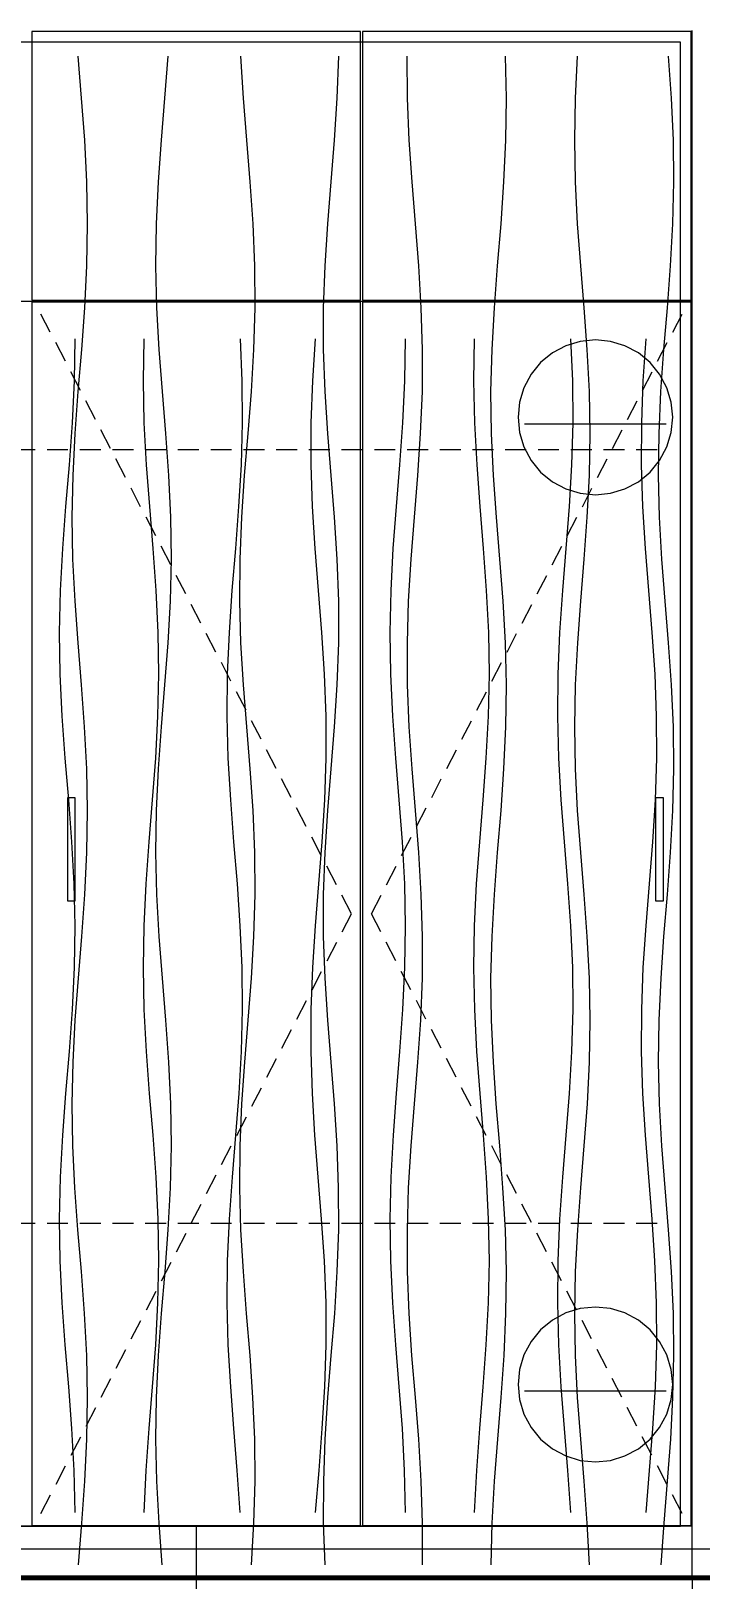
# Model space of a CAD drawing. Header units: millimetres. Extents: x -39780 to 216580, y 220 to 11660.
# Drawn here: x 105504 to 106542, y 7098 to 9499 of the extents above; entities that cross this region are included whole.
import ezdxf

# ---------------------------------------------------------------- set-up
doc = ezdxf.new("R2010")
doc.units = ezdxf.units.MM
for name, color, linetype, lineweight in [('AXIS', 8, 'CONTINUOUS', 9), ('BAND', 7, 'CONTINUOUS', 60), ('DETAIL', 7, 'CONTINUOUS', 18), ('DIM', 7, 'CONTINUOUS', 13), ('HATCH', 8, 'CONTINUOUS', 9), ('OPEN', 8, 'CONTINUOUS', 9), ('SYMBOL', 7, 'CONTINUOUS', 18), ('TAG', 7, 'CONTINUOUS', 13), ('WOOD', 7, 'CONTINUOUS', 18)]:
    doc.layers.add(name, color=color, linetype=linetype, lineweight=lineweight)

msp = doc.modelspace()

# ---------------------------------------------------------------- linework, layer by layer
at = {"layer": 'AXIS'}
for p, q in [((105517.3, 7100), (105531.4, 7100)), ((105559.7, 7100), (105644.3, 7100)), ((105672.6, 7100), (105686.7, 7100)), ((105714.9, 7100), (105799.6, 7100)), ((105827.8, 7100), (105841.9, 7100)), ((105870.1, 7100), (105954.8, 7100)), ((105983, 7100), (105997.1, 7100)), ((106025.3, 7100), (106110, 7100)), ((106138.2, 7100), (106152.3, 7100)), ((106180.6, 7100), (106265.2, 7100)), ((106293.4, 7100), (106307.6, 7100)), ((106335.8, 7100), (106420.4, 7100)), ((106448.7, 7100), (106462.8, 7100)), ((106491, 7100), (106575.7, 7100))]:
    msp.add_line(p, q, dxfattribs=at)
at = {"layer": 'BAND'}
for p, q in [((102530, 7100), (108320, 7100)), ((108320, 7100), (102530, 7100))]:
    msp.add_line(p, q, dxfattribs=at)
at = {"layer": 'DETAIL'}
for p, q in [((106015.5, 9498.5), (105505.5, 9498.5)), ((105505.5, 9498.5), (105505.5, 9081.5)), ((106015.5, 9081.5), (106015.5, 9498.5)), ((106528.5, 9498.5), (106018.5, 9498.5)), ((106018.5, 9498.5), (106018.5, 9081.5)), ((106528.5, 9081.5), (106528.5, 9498.5)), ((106512, 9482), (103983, 9482)), ((106512, 7180), (106512, 9482)), ((103965, 9080), (106530, 9080)), ((105505.5, 9081.5), (106015.5, 9081.5)), ((106018.5, 9081.5), (106528.5, 9081.5)), ((105572.5, 8310), (105560.5, 8310)), ((105560.5, 8310), (105560.5, 8150)), ((105572.5, 8150), (105572.5, 8310)), ((106485.5, 8310), (106473.5, 8310)), ((106473.5, 8310), (106473.5, 8150)), ((106485.5, 8150), (106485.5, 8310)), ((105560.5, 8150), (105572.5, 8150)), ((106473.5, 8150), (106485.5, 8150)), ((106530, 7180), (103965, 7180)), ((103983, 7180), (106512, 7180)), ((106530, 7100), (106530, 7180)), ((102700, 7145), (108150, 7145)), ((103965, 7100), (106530, 7100))]:
    msp.add_line(p, q, dxfattribs=at)
at = {"layer": 'DIM'}
msp.add_line((106530, 7100), (106530, 6880), dxfattribs=at)
at = {"layer": 'HATCH'}
for p, q in [((105582.5, 9395), (105577.2, 9460)), ((105711.9, 9395), (105716.8, 9460)), ((105833.9, 9395), (105830, 9460)), ((105979.4, 9395), (105981.7, 9460)), ((106088.5, 9395), (106088.1, 9460)), ((106242, 9395), (106240.4, 9460)), ((106349.2, 9395), (106352.5, 9460)), ((106498.2, 9395), (106493.6, 9460)), ((105587.4, 9330), (105582.5, 9395)), ((105706.6, 9330), (105711.9, 9395)), ((105839, 9330), (105833.9, 9395)), ((105975.3, 9330), (105979.4, 9395)), ((106091.2, 9330), (106088.5, 9395)), ((106241.2, 9330), (106242, 9395)), ((106348, 9330), (106349.2, 9395)), ((106501.2, 9330), (106498.2, 9395)), ((105590.8, 9265), (105587.4, 9330)), ((105701.9, 9265), (105706.6, 9330)), ((105844.3, 9265), (105839, 9330)), ((105970.1, 9265), (105975.3, 9330)), ((106095.6, 9265), (106091.2, 9330)), ((106238.2, 9265), (106241.2, 9330)), ((106349.2, 9265), (106348, 9330)), ((106502, 9265), (106501.2, 9330)), ((105592, 9200), (105590.8, 9265)), ((105698.9, 9200), (105701.9, 9265)), ((105848.7, 9200), (105844.3, 9265)), ((105964.9, 9200), (105970.1, 9265)), ((106100.9, 9200), (106095.6, 9265)), ((106233.6, 9200), (106238.2, 9265)), ((106352.5, 9200), (106349.2, 9265)), ((106500.4, 9200), (106502, 9265)), ((105590.9, 9135), (105592, 9200)), ((105698, 9135), (105698.9, 9200)), ((105851.4, 9135), (105848.7, 9200)), ((105960.7, 9135), (105964.9, 9200)), ((106106, 9135), (106100.9, 9200)), ((106228.2, 9135), (106233.6, 9200)), ((106357.3, 9135), (106352.5, 9200)), ((106496.7, 9135), (106500.4, 9200)), ((105587.6, 9070), (105590.9, 9135)), ((105699.5, 9070), (105698, 9135)), ((105851.9, 9070), (105851.4, 9135)), ((105958.3, 9070), (105960.7, 9135)), ((106109.9, 9070), (106106, 9135)), ((106223.3, 9070), (106228.2, 9135)), ((106362.7, 9070), (106357.3, 9135)), ((106491.8, 9070), (106496.7, 9135)), ((105582.8, 9005), (105587.6, 9070)), ((105703.1, 9005), (105699.5, 9070)), ((105850, 9005), (105851.9, 9070)), ((105958.3, 9005), (105958.3, 9070)), ((106111.9, 9005), (106109.9, 9070)), ((106219.6, 9005), (106223.3, 9070)), ((106367.5, 9005), (106362.7, 9070)), ((106486.5, 9005), (106491.8, 9070)), ((105571.5, 8956.5), (105572.5, 9021.5)), ((105577.5, 8940), (105582.8, 9005)), ((105678.5, 8956.5), (105679.5, 9021.5)), ((105708.1, 8940), (105703.1, 9005)), ((105831.8, 8956.5), (105829, 9021.5)), ((105846.1, 8940), (105850, 9005)), ((105941.4, 8956.5), (105945.7, 9021.5)), ((105960.6, 8940), (105958.3, 9005)), ((106084.5, 8956.5), (106085.5, 9021.5)), ((106111.5, 8940), (106111.9, 9005)), ((106191.5, 8956.5), (106192.5, 9021.5)), ((106218, 8940), (106219.6, 9005)), ((106344.8, 8956.5), (106342, 9021.5)), ((106370.8, 8940), (106367.5, 9005)), ((106454.4, 8956.5), (106458.7, 9021.5)), ((106481.8, 8940), (106486.5, 9005)), ((105568.4, 8891.5), (105571.5, 8956.5)), ((105679.9, 8891.5), (105678.5, 8956.5)), ((105832.4, 8891.5), (105831.8, 8956.5)), ((105938.9, 8891.5), (105941.4, 8956.5)), ((106081.4, 8891.5), (106084.5, 8956.5)), ((106192.9, 8891.5), (106191.5, 8956.5)), ((106345.4, 8891.5), (106344.8, 8956.5)), ((106451.9, 8891.5), (106454.4, 8956.5)), ((105572.7, 8875), (105577.5, 8940)), ((105713.4, 8875), (105708.1, 8940)), ((105841, 8875), (105846.1, 8940)), ((105964.7, 8875), (105960.6, 8940)), ((106108.8, 8875), (106111.5, 8940)), ((106218.8, 8875), (106218, 8940)), ((106372, 8875), (106370.8, 8940)), ((106478.8, 8875), (106481.8, 8940)), ((105563.6, 8826.5), (105568.4, 8891.5)), ((105683.4, 8826.5), (105679.9, 8891.5)), ((105830.7, 8826.5), (105832.4, 8891.5)), ((105938.7, 8826.5), (105938.9, 8891.5)), ((106076.6, 8826.5), (106081.4, 8891.5)), ((106196.4, 8826.5), (106192.9, 8891.5)), ((106343.7, 8826.5), (106345.4, 8891.5)), ((106451.7, 8826.5), (106451.9, 8891.5)), ((105569.3, 8810), (105572.7, 8875)), ((105718, 8810), (105713.4, 8875)), ((105835.7, 8810), (105841, 8875)), ((105969.9, 8810), (105964.7, 8875)), ((106104.5, 8810), (106108.8, 8875)), ((106221.8, 8810), (106218.8, 8875)), ((106370.8, 8810), (106372, 8875)), ((106478, 8810), (106478.8, 8875)), ((105558.3, 8761.5), (105563.6, 8826.5)), ((105688.3, 8761.5), (105683.4, 8826.5)), ((105826.9, 8761.5), (105830.7, 8826.5)), ((105940.9, 8761.5), (105938.7, 8826.5)), ((106071.3, 8761.5), (106076.6, 8826.5)), ((106201.3, 8761.5), (106196.4, 8826.5)), ((106339.9, 8761.5), (106343.7, 8826.5)), ((106453.9, 8761.5), (106451.7, 8826.5)), ((105568, 8745), (105569.3, 8810)), ((105721.1, 8745), (105718, 8810)), ((105831.3, 8745), (105835.7, 8810)), ((105975.1, 8745), (105969.9, 8810)), ((106099.2, 8745), (106104.5, 8810)), ((106226.4, 8745), (106221.8, 8810)), ((106367.5, 8745), (106370.8, 8810)), ((106479.6, 8745), (106478, 8810)), ((105553.4, 8696.5), (105558.3, 8761.5)), ((105569.1, 8680), (105568, 8745)), ((105693.6, 8696.5), (105688.3, 8761.5)), ((105722, 8680), (105721.1, 8745)), ((105821.8, 8696.5), (105826.9, 8761.5)), ((105828.6, 8680), (105831.3, 8745)), ((105944.9, 8696.5), (105940.9, 8761.5)), ((105979.3, 8680), (105975.1, 8745)), ((106066.4, 8696.5), (106071.3, 8761.5)), ((106094.1, 8680), (106099.2, 8745)), ((106206.6, 8696.5), (106201.3, 8761.5)), ((106231.7, 8680), (106226.4, 8745)), ((106334.8, 8696.5), (106339.9, 8761.5)), ((106362.7, 8680), (106367.5, 8745)), ((106457.9, 8696.5), (106453.9, 8761.5)), ((106483.2, 8680), (106479.6, 8745)), ((105549.9, 8631.5), (105553.4, 8696.5)), ((105698.3, 8631.5), (105693.6, 8696.5)), ((105816.5, 8631.5), (105821.8, 8696.5)), ((105950.1, 8631.5), (105944.9, 8696.5)), ((106062.9, 8631.5), (106066.4, 8696.5)), ((106211.3, 8631.5), (106206.6, 8696.5)), ((106329.5, 8631.5), (106334.8, 8696.5)), ((106463.1, 8631.5), (106457.9, 8696.5)), ((105572.4, 8615), (105569.1, 8680)), ((105720.5, 8615), (105722, 8680)), ((105828.1, 8615), (105828.6, 8680)), ((105981.7, 8615), (105979.3, 8680)), ((106090.1, 8615), (106094.1, 8680)), ((106236.7, 8615), (106231.7, 8680)), ((106357.4, 8615), (106362.7, 8680)), ((106488.2, 8615), (106483.2, 8680)), ((105548.5, 8566.5), (105549.9, 8631.5)), ((105701.5, 8566.5), (105698.3, 8631.5)), ((105812, 8566.5), (105816.5, 8631.5)), ((105955.3, 8566.5), (105950.1, 8631.5)), ((106061.5, 8566.5), (106062.9, 8631.5)), ((106214.5, 8566.5), (106211.3, 8631.5)), ((106325, 8566.5), (106329.5, 8631.5)), ((106468.3, 8566.5), (106463.1, 8631.5)), ((105577.1, 8550), (105572.4, 8615)), ((105716.9, 8550), (105720.5, 8615)), ((105830, 8550), (105828.1, 8615)), ((105981.7, 8550), (105981.7, 8615)), ((106088.2, 8550), (106090.1, 8615)), ((106240.4, 8550), (106236.7, 8615)), ((106352.6, 8550), (106357.4, 8615)), ((106493.5, 8550), (106488.2, 8615)), ((105549.5, 8501.5), (105548.5, 8566.5)), ((105582.5, 8485), (105577.1, 8550)), ((105702.5, 8501.5), (105701.5, 8566.5)), ((105712, 8485), (105716.9, 8550)), ((105809.2, 8501.5), (105812, 8566.5)), ((105833.9, 8485), (105830, 8550)), ((105959.6, 8501.5), (105955.3, 8566.5)), ((105979.5, 8485), (105981.7, 8550)), ((106062.5, 8501.5), (106061.5, 8566.5)), ((106088.5, 8485), (106088.2, 8550)), ((106215.5, 8501.5), (106214.5, 8566.5)), ((106242, 8485), (106240.4, 8550)), ((106322.2, 8501.5), (106325, 8566.5)), ((106349.2, 8485), (106352.6, 8550)), ((106472.6, 8501.5), (106468.3, 8566.5)), ((106498.1, 8485), (106493.5, 8550)), ((105552.6, 8436.5), (105549.5, 8501.5)), ((105701.1, 8436.5), (105702.5, 8501.5)), ((105808.6, 8436.5), (105809.2, 8501.5)), ((105962.1, 8436.5), (105959.6, 8501.5)), ((106065.6, 8436.5), (106062.5, 8501.5)), ((106214.1, 8436.5), (106215.5, 8501.5)), ((106321.6, 8436.5), (106322.2, 8501.5)), ((106475.1, 8436.5), (106472.6, 8501.5)), ((105587.3, 8420), (105582.5, 8485)), ((105706.6, 8420), (105712, 8485)), ((105838.9, 8420), (105833.9, 8485)), ((105975.3, 8420), (105979.5, 8485)), ((106091.1, 8420), (106088.5, 8485)), ((106241.2, 8420), (106242, 8485)), ((106348, 8420), (106349.2, 8485)), ((106501.2, 8420), (106498.1, 8485)), ((105557.3, 8371.5), (105552.6, 8436.5)), ((105697.7, 8371.5), (105701.1, 8436.5)), ((105810.3, 8371.5), (105808.6, 8436.5)), ((105962.3, 8371.5), (105962.1, 8436.5)), ((106070.3, 8371.5), (106065.6, 8436.5)), ((106210.7, 8371.5), (106214.1, 8436.5)), ((106323.3, 8371.5), (106321.6, 8436.5)), ((106475.3, 8371.5), (106475.1, 8436.5)), ((105590.7, 8355), (105587.3, 8420)), ((105702, 8355), (105706.6, 8420)), ((105844.2, 8355), (105838.9, 8420)), ((105970.2, 8355), (105975.3, 8420)), ((106095.5, 8355), (106091.1, 8420)), ((106238.2, 8355), (106241.2, 8420)), ((106349.2, 8355), (106348, 8420)), ((106502, 8355), (106501.2, 8420)), ((105562.6, 8306.5), (105557.3, 8371.5)), ((105692.8, 8306.5), (105697.7, 8371.5)), ((105814.1, 8306.5), (105810.3, 8371.5)), ((105960.2, 8306.5), (105962.3, 8371.5)), ((106075.6, 8306.5), (106070.3, 8371.5)), ((106205.8, 8306.5), (106210.7, 8371.5)), ((106327.1, 8306.5), (106323.3, 8371.5)), ((106473.2, 8306.5), (106475.3, 8371.5)), ((105592, 8290), (105590.7, 8355)), ((105698.9, 8290), (105702, 8355)), ((105848.7, 8290), (105844.2, 8355)), ((105964.9, 8290), (105970.2, 8355)), ((106100.8, 8290), (106095.5, 8355)), ((106233.6, 8290), (106238.2, 8355)), ((106352.5, 8290), (106349.2, 8355)), ((106500.4, 8290), (106502, 8355)), ((105567.5, 8241.5), (105562.6, 8306.5)), ((105590.9, 8225), (105592, 8290)), ((105687.5, 8241.5), (105692.8, 8306.5)), ((105698, 8225), (105698.9, 8290)), ((105819.1, 8241.5), (105814.1, 8306.5)), ((105851.4, 8225), (105848.7, 8290)), ((105956.1, 8241.5), (105960.2, 8306.5)), ((105960.7, 8225), (105964.9, 8290)), ((106080.5, 8241.5), (106075.6, 8306.5)), ((106105.9, 8225), (106100.8, 8290)), ((106200.5, 8241.5), (106205.8, 8306.5)), ((106228.3, 8225), (106233.6, 8290)), ((106332.1, 8241.5), (106327.1, 8306.5)), ((106357.2, 8225), (106352.5, 8290)), ((106469.1, 8241.5), (106473.2, 8306.5)), ((106496.8, 8225), (106500.4, 8290)), ((105571.1, 8176.5), (105567.5, 8241.5)), ((105682.7, 8176.5), (105687.5, 8241.5)), ((105824.4, 8176.5), (105819.1, 8241.5)), ((105951, 8176.5), (105956.1, 8241.5)), ((106084.1, 8176.5), (106080.5, 8241.5)), ((106195.7, 8176.5), (106200.5, 8241.5)), ((106337.4, 8176.5), (106332.1, 8241.5)), ((106464, 8176.5), (106469.1, 8241.5)), ((105587.7, 8160), (105590.9, 8225)), ((105699.5, 8160), (105698, 8225)), ((105851.9, 8160), (105851.4, 8225)), ((105958.3, 8160), (105960.7, 8225)), ((106109.8, 8160), (106105.9, 8225)), ((106223.3, 8160), (106228.3, 8225)), ((106362.6, 8160), (106357.2, 8225)), ((106491.9, 8160), (106496.8, 8225)), ((105572.5, 8111.5), (105571.1, 8176.5)), ((105679.5, 8111.5), (105682.7, 8176.5)), ((105828.9, 8111.5), (105824.4, 8176.5)), ((105945.7, 8111.5), (105951, 8176.5)), ((106085.5, 8111.5), (106084.1, 8176.5)), ((106192.5, 8111.5), (106195.7, 8176.5)), ((106341.9, 8111.5), (106337.4, 8176.5)), ((106458.7, 8111.5), (106464, 8176.5)), ((105582.9, 8095), (105587.7, 8160)), ((105703.1, 8095), (105699.5, 8160)), ((105850, 8095), (105851.9, 8160)), ((105958.3, 8095), (105958.3, 8160)), ((106111.8, 8095), (106109.8, 8160)), ((106219.7, 8095), (106223.3, 8160)), ((106367.4, 8095), (106362.6, 8160)), ((106486.5, 8095), (106491.9, 8160)), ((105571.5, 8046.5), (105572.5, 8111.5)), ((105577.6, 8030), (105582.9, 8095)), ((105678.5, 8046.5), (105679.5, 8111.5)), ((105708, 8030), (105703.1, 8095)), ((105831.8, 8046.5), (105828.9, 8111.5)), ((105846.2, 8030), (105850, 8095)), ((105941.4, 8046.5), (105945.7, 8111.5)), ((105960.5, 8030), (105958.3, 8095)), ((106084.5, 8046.5), (106085.5, 8111.5)), ((106111.5, 8030), (106111.8, 8095)), ((106191.5, 8046.5), (106192.5, 8111.5)), ((106218, 8030), (106219.7, 8095)), ((106344.8, 8046.5), (106341.9, 8111.5)), ((106370.8, 8030), (106367.4, 8095)), ((106454.4, 8046.5), (106458.7, 8111.5)), ((106481.9, 8030), (106486.5, 8095)), ((105568.4, 7981.5), (105571.5, 8046.5)), ((105679.8, 7981.5), (105678.5, 8046.5)), ((105832.4, 7981.5), (105831.8, 8046.5)), ((105938.9, 7981.5), (105941.4, 8046.5)), ((106081.4, 7981.5), (106084.5, 8046.5)), ((106192.8, 7981.5), (106191.5, 8046.5)), ((106345.4, 7981.5), (106344.8, 8046.5)), ((106451.9, 7981.5), (106454.4, 8046.5)), ((105572.7, 7965), (105577.6, 8030)), ((105713.3, 7965), (105708, 8030)), ((105841.1, 7965), (105846.2, 8030)), ((105964.6, 7965), (105960.5, 8030)), ((106108.9, 7965), (106111.5, 8030)), ((106218.8, 7965), (106218, 8030)), ((106372, 7965), (106370.8, 8030)), ((106478.9, 7965), (106481.9, 8030)), ((105563.7, 7916.5), (105568.4, 7981.5)), ((105683.3, 7916.5), (105679.8, 7981.5)), ((105830.7, 7916.5), (105832.4, 7981.5)), ((105938.7, 7916.5), (105938.9, 7981.5)), ((106076.7, 7916.5), (106081.4, 7981.5)), ((106196.3, 7916.5), (106192.8, 7981.5)), ((106343.7, 7916.5), (106345.4, 7981.5)), ((106451.7, 7916.5), (106451.9, 7981.5)), ((105569.3, 7900), (105572.7, 7965)), ((105718, 7900), (105713.3, 7965)), ((105835.8, 7900), (105841.1, 7965)), ((105969.8, 7900), (105964.6, 7965)), ((106104.5, 7900), (106108.9, 7965)), ((106221.7, 7900), (106218.8, 7965)), ((106370.9, 7900), (106372, 7965)), ((106478, 7900), (106478.9, 7965)), ((105558.4, 7851.5), (105563.7, 7916.5)), ((105568, 7835), (105569.3, 7900)), ((105688.2, 7851.5), (105683.3, 7916.5)), ((105721.1, 7835), (105718, 7900)), ((105827, 7851.5), (105830.7, 7916.5)), ((105831.4, 7835), (105835.8, 7900)), ((105940.8, 7851.5), (105938.7, 7916.5)), ((105975, 7835), (105969.8, 7900)), ((106071.4, 7851.5), (106076.7, 7916.5)), ((106099.3, 7835), (106104.5, 7900)), ((106201.2, 7851.5), (106196.3, 7916.5)), ((106226.3, 7835), (106221.7, 7900)), ((106340, 7851.5), (106343.7, 7916.5)), ((106367.6, 7835), (106370.9, 7900)), ((106453.8, 7851.5), (106451.7, 7916.5)), ((106479.6, 7835), (106478, 7900)), ((105553.5, 7786.5), (105558.4, 7851.5)), ((105693.5, 7786.5), (105688.2, 7851.5)), ((105821.9, 7786.5), (105827, 7851.5)), ((105944.8, 7786.5), (105940.8, 7851.5)), ((106066.5, 7786.5), (106071.4, 7851.5)), ((106206.5, 7786.5), (106201.2, 7851.5)), ((106334.9, 7786.5), (106340, 7851.5)), ((106457.8, 7786.5), (106453.8, 7851.5)), ((105569.1, 7770), (105568, 7835)), ((105722, 7770), (105721.1, 7835)), ((105828.6, 7770), (105831.4, 7835)), ((105979.3, 7770), (105975, 7835)), ((106094.2, 7770), (106099.3, 7835)), ((106231.6, 7770), (106226.3, 7835)), ((106362.8, 7770), (106367.6, 7835)), ((106483.2, 7770), (106479.6, 7835)), ((105550, 7721.5), (105553.5, 7786.5)), ((105698.2, 7721.5), (105693.5, 7786.5)), ((105816.6, 7721.5), (105821.9, 7786.5)), ((105950, 7721.5), (105944.8, 7786.5)), ((106063, 7721.5), (106066.5, 7786.5)), ((106211.2, 7721.5), (106206.5, 7786.5)), ((106329.6, 7721.5), (106334.9, 7786.5)), ((106463, 7721.5), (106457.8, 7786.5)), ((105572.3, 7705), (105569.1, 7770)), ((105720.5, 7705), (105722, 7770)), ((105828.1, 7705), (105828.6, 7770)), ((105981.6, 7705), (105979.3, 7770)), ((106090.2, 7705), (106094.2, 7770)), ((106236.6, 7705), (106231.6, 7770)), ((106357.5, 7705), (106362.8, 7770)), ((106488.1, 7705), (106483.2, 7770)), ((105548.5, 7656.5), (105550, 7721.5)), ((105701.4, 7656.5), (105698.2, 7721.5)), ((105812.1, 7656.5), (105816.6, 7721.5)), ((105955.2, 7656.5), (105950, 7721.5)), ((106061.5, 7656.5), (106063, 7721.5)), ((106214.4, 7656.5), (106211.2, 7721.5)), ((106325.1, 7656.5), (106329.6, 7721.5)), ((106468.2, 7656.5), (106463, 7721.5)), ((105577, 7640), (105572.3, 7705)), ((105717, 7640), (105720.5, 7705)), ((105829.9, 7640), (105828.1, 7705)), ((105981.7, 7640), (105981.6, 7705)), ((106088.2, 7640), (106090.2, 7705)), ((106240.3, 7640), (106236.6, 7705)), ((106352.6, 7640), (106357.5, 7705)), ((106493.4, 7640), (106488.1, 7705)), ((105549.4, 7591.5), (105548.5, 7656.5)), ((105582.4, 7575), (105577, 7640)), ((105702.5, 7591.5), (105701.4, 7656.5)), ((105712.1, 7575), (105717, 7640)), ((105809.2, 7591.5), (105812.1, 7656.5)), ((105833.8, 7575), (105829.9, 7640)), ((105959.5, 7591.5), (105955.2, 7656.5)), ((105979.5, 7575), (105981.7, 7640)), ((106062.4, 7591.5), (106061.5, 7656.5)), ((106088.5, 7575), (106088.2, 7640)), ((106215.5, 7591.5), (106214.4, 7656.5)), ((106242, 7575), (106240.3, 7640)), ((106322.2, 7591.5), (106325.1, 7656.5)), ((106349.3, 7575), (106352.6, 7640)), ((106472.5, 7591.5), (106468.2, 7656.5)), ((106498.1, 7575), (106493.4, 7640)), ((105552.5, 7526.5), (105549.4, 7591.5)), ((105701.2, 7526.5), (105702.5, 7591.5)), ((105808.6, 7526.5), (105809.2, 7591.5)), ((105962.1, 7526.5), (105959.5, 7591.5)), ((106065.5, 7526.5), (106062.4, 7591.5)), ((106214.2, 7526.5), (106215.5, 7591.5)), ((106321.6, 7526.5), (106322.2, 7591.5)), ((106475.1, 7526.5), (106472.5, 7591.5)), ((105587.2, 7510), (105582.4, 7575)), ((105706.7, 7510), (105712.1, 7575)), ((105838.8, 7510), (105833.8, 7575)), ((105975.4, 7510), (105979.5, 7575)), ((106091.1, 7510), (106088.5, 7575)), ((106241.2, 7510), (106242, 7575)), ((106348, 7510), (106349.3, 7575)), ((106501.1, 7510), (106498.1, 7575)), ((105557.2, 7461.5), (105552.5, 7526.5)), ((105697.7, 7461.5), (105701.2, 7526.5)), ((105810.3, 7461.5), (105808.6, 7526.5)), ((105962.3, 7461.5), (105962.1, 7526.5)), ((106070.2, 7461.5), (106065.5, 7526.5)), ((106210.7, 7461.5), (106214.2, 7526.5)), ((106323.3, 7461.5), (106321.6, 7526.5)), ((106475.3, 7461.5), (106475.1, 7526.5)), ((105590.7, 7445), (105587.2, 7510)), ((105702.1, 7445), (105706.7, 7510)), ((105844.1, 7445), (105838.8, 7510)), ((105970.2, 7445), (105975.4, 7510)), ((106095.4, 7445), (106091.1, 7510)), ((106238.3, 7445), (106241.2, 7510)), ((106349.1, 7445), (106348, 7510)), ((106502, 7445), (106501.1, 7510)), ((105562.6, 7396.5), (105557.2, 7461.5)), ((105592, 7380), (105590.7, 7445)), ((105692.9, 7396.5), (105697.7, 7461.5)), ((105698.9, 7380), (105702.1, 7445)), ((105814, 7396.5), (105810.3, 7461.5)), ((105848.6, 7380), (105844.1, 7445)), ((105960.2, 7396.5), (105962.3, 7461.5)), ((105965, 7380), (105970.2, 7445)), ((106075.6, 7396.5), (106070.2, 7461.5)), ((106100.7, 7380), (106095.4, 7445)), ((106205.9, 7396.5), (106210.7, 7461.5)), ((106233.7, 7380), (106238.3, 7445)), ((106327, 7396.5), (106323.3, 7461.5)), ((106352.4, 7380), (106349.1, 7445)), ((106473.2, 7396.5), (106475.3, 7461.5)), ((106500.5, 7380), (106502, 7445)), ((105567.5, 7331.5), (105562.6, 7396.5)), ((105687.5, 7331.5), (105692.9, 7396.5)), ((105819, 7331.5), (105814, 7396.5)), ((105956.2, 7331.5), (105960.2, 7396.5)), ((106080.5, 7331.5), (106075.6, 7396.5)), ((106200.5, 7331.5), (106205.9, 7396.5)), ((106332, 7331.5), (106327, 7396.5)), ((106469.2, 7331.5), (106473.2, 7396.5)), ((105590.9, 7315), (105592, 7380)), ((105698, 7315), (105698.9, 7380)), ((105851.4, 7315), (105848.6, 7380)), ((105960.8, 7315), (105965, 7380)), ((106105.8, 7315), (106100.7, 7380)), ((106228.4, 7315), (106233.7, 7380)), ((106357.2, 7315), (106352.4, 7380)), ((106496.9, 7315), (106500.5, 7380)), ((105571, 7266.5), (105567.5, 7331.5)), ((105682.8, 7266.5), (105687.5, 7331.5)), ((105824.3, 7266.5), (105819, 7331.5)), ((105951.1, 7266.5), (105956.2, 7331.5)), ((106084, 7266.5), (106080.5, 7331.5)), ((106195.8, 7266.5), (106200.5, 7331.5)), ((106337.3, 7266.5), (106332, 7331.5)), ((106464.1, 7266.5), (106469.2, 7331.5)), ((105587.7, 7250), (105590.9, 7315)), ((105699.5, 7250), (105698, 7315)), ((105851.9, 7250), (105851.4, 7315)), ((105958.4, 7250), (105960.8, 7315)), ((106109.8, 7250), (106105.8, 7315)), ((106223.4, 7250), (106228.4, 7315)), ((106362.5, 7250), (106357.2, 7315)), ((106491.9, 7250), (106496.9, 7315)), ((105572.5, 7201.5), (105571, 7266.5)), ((105679.6, 7201.5), (105682.8, 7266.5)), ((105828.9, 7201.5), (105824.3, 7266.5)), ((105945.8, 7201.5), (105951.1, 7266.5)), ((106085.5, 7201.5), (106084, 7266.5)), ((106192.6, 7201.5), (106195.8, 7266.5)), ((106341.9, 7201.5), (106337.3, 7266.5)), ((106458.8, 7201.5), (106464.1, 7266.5)), ((105583, 7185), (105587.7, 7250)), ((105703, 7185), (105699.5, 7250)), ((105850.1, 7185), (105851.9, 7250)), ((105958.2, 7185), (105958.4, 7250)), ((106111.8, 7185), (106109.8, 7250)), ((106219.7, 7185), (106223.4, 7250)), ((106367.3, 7185), (106362.5, 7250)), ((106486.6, 7185), (106491.9, 7250)), ((105577.7, 7120), (105583, 7185)), ((105707.9, 7120), (105703, 7185)), ((105846.3, 7120), (105850.1, 7185)), ((105960.5, 7120), (105958.2, 7185)), ((106111.5, 7120), (106111.8, 7185)), ((106218.1, 7120), (106219.7, 7185)), ((106370.7, 7120), (106367.3, 7185)), ((106482, 7120), (106486.6, 7185))]:
    msp.add_line(p, q, dxfattribs=at)
at = {"layer": 'OPEN'}
for p, q in [((105534, 9032), (105519.5, 9060)), ((106500, 9032), (106514.5, 9060)), ((105557.4, 8986.9), (105542.4, 9015.8)), ((106476.6, 8986.9), (106491.6, 9015.8)), ((105580.7, 8941.8), (105565.8, 8970.7)), ((106453.3, 8941.8), (106468.2, 8970.7)), ((105604.1, 8896.7), (105589.2, 8925.6)), ((106429.9, 8896.7), (106444.8, 8925.6)), ((105627.5, 8851.6), (105612.6, 8880.5)), ((106406.5, 8851.6), (106421.4, 8880.5)), ((105478.2, 8850), (105510.7, 8850)), ((105529, 8850), (105561.5, 8850)), ((105579.8, 8850), (105612.3, 8850)), ((105630.6, 8850), (105663.1, 8850)), ((105681.4, 8850), (105713.9, 8850)), ((105732.2, 8850), (105764.7, 8850)), ((105783, 8850), (105815.5, 8850)), ((105833.8, 8850), (105866.3, 8850)), ((105884.6, 8850), (105917.1, 8850)), ((105935.4, 8850), (105967.9, 8850)), ((105986.2, 8850), (106018.7, 8850)), ((106037, 8850), (106069.5, 8850)), ((106087.8, 8850), (106120.3, 8850)), ((106138.6, 8850), (106171.1, 8850)), ((106189.4, 8850), (106221.9, 8850)), ((106240.2, 8850), (106272.7, 8850)), ((106291, 8850), (106323.5, 8850)), ((106341.8, 8850), (106374.3, 8850)), ((106392.6, 8850), (106425.1, 8850)), ((106443.4, 8850), (106475.9, 8850)), ((105650.9, 8806.5), (105635.9, 8835.4)), ((106383.1, 8806.5), (106398.1, 8835.4)), ((105674.2, 8761.4), (105659.3, 8790.2)), ((106359.8, 8761.4), (106374.7, 8790.2)), ((105697.6, 8716.3), (105682.7, 8745.1)), ((106336.4, 8716.3), (106351.3, 8745.1)), ((105721, 8671.2), (105706.1, 8700)), ((106313, 8671.2), (106327.9, 8700)), ((105744.4, 8626.1), (105729.4, 8654.9)), ((106289.6, 8626.1), (106304.6, 8654.9)), ((105767.7, 8581), (105752.8, 8609.8)), ((106266.3, 8581), (106281.2, 8609.8)), ((105791.1, 8535.9), (105776.2, 8564.7)), ((106242.9, 8535.9), (106257.8, 8564.7)), ((105814.5, 8490.8), (105799.6, 8519.6)), ((106219.5, 8490.8), (106234.4, 8519.6)), ((105837.9, 8445.7), (105822.9, 8474.5)), ((106196.1, 8445.7), (106211.1, 8474.5)), ((105861.2, 8400.6), (105846.3, 8429.4)), ((106172.8, 8400.6), (106187.7, 8429.4)), ((105884.6, 8355.5), (105869.7, 8384.3)), ((106149.4, 8355.5), (106164.3, 8384.3)), ((105908, 8310.4), (105893.1, 8339.2)), ((106126, 8310.4), (106140.9, 8339.2)), ((105931.4, 8265.3), (105916.4, 8294.1)), ((106102.6, 8265.3), (106117.6, 8294.1)), ((105954.7, 8220.2), (105939.8, 8249)), ((106079.3, 8220.2), (106094.2, 8249)), ((105978.1, 8175.1), (105963.2, 8203.9)), ((106055.9, 8175.1), (106070.8, 8203.9)), ((106001.5, 8130), (105986.6, 8158.8)), ((106032.5, 8130), (106047.4, 8158.8)), ((105987, 8102), (106001.5, 8130)), ((106047, 8102), (106032.5, 8130)), ((105963.6, 8056.9), (105978.6, 8085.8)), ((106070.4, 8056.9), (106055.4, 8085.8)), ((105940.3, 8011.8), (105955.2, 8040.7)), ((106093.7, 8011.8), (106078.8, 8040.7)), ((105916.9, 7966.7), (105931.8, 7995.6)), ((106117.1, 7966.7), (106102.2, 7995.6)), ((105893.5, 7921.6), (105908.4, 7950.5)), ((106140.5, 7921.6), (106125.6, 7950.5)), ((105870.1, 7876.5), (105885.1, 7905.4)), ((106163.9, 7876.5), (106148.9, 7905.4)), ((105846.8, 7831.4), (105861.7, 7860.2)), ((106187.2, 7831.4), (106172.3, 7860.2)), ((105823.4, 7786.3), (105838.3, 7815.1)), ((106210.6, 7786.3), (106195.7, 7815.1)), ((105800, 7741.2), (105814.9, 7770)), ((106234, 7741.2), (106219.1, 7770)), ((105776.6, 7696.1), (105791.6, 7724.9)), ((106257.4, 7696.1), (106242.4, 7724.9)), ((105753.3, 7651), (105768.2, 7679.8)), ((106280.7, 7651), (106265.8, 7679.8)), ((105478.2, 7650), (105510.7, 7650)), ((105529, 7650), (105561.5, 7650)), ((105579.8, 7650), (105612.3, 7650)), ((105630.6, 7650), (105663.1, 7650)), ((105681.4, 7650), (105713.9, 7650)), ((105732.2, 7650), (105764.7, 7650)), ((105783, 7650), (105815.5, 7650)), ((105833.8, 7650), (105866.3, 7650)), ((105884.6, 7650), (105917.1, 7650)), ((105935.4, 7650), (105967.9, 7650)), ((105986.2, 7650), (106018.7, 7650)), ((106037, 7650), (106069.5, 7650)), ((106087.8, 7650), (106120.3, 7650)), ((106138.6, 7650), (106171.1, 7650)), ((106189.4, 7650), (106221.9, 7650)), ((106240.2, 7650), (106272.7, 7650)), ((106291, 7650), (106323.5, 7650)), ((106341.8, 7650), (106374.3, 7650)), ((106392.6, 7650), (106425.1, 7650)), ((106443.4, 7650), (106475.9, 7650)), ((105729.9, 7605.9), (105744.8, 7634.7)), ((106304.1, 7605.9), (106289.2, 7634.7)), ((105706.5, 7560.8), (105721.4, 7589.6)), ((106327.5, 7560.8), (106312.6, 7589.6)), ((105683.1, 7515.7), (105698.1, 7544.5)), ((106350.9, 7515.7), (106335.9, 7544.5)), ((105659.8, 7470.6), (105674.7, 7499.4)), ((106374.2, 7470.6), (106359.3, 7499.4)), ((105636.4, 7425.5), (105651.3, 7454.3)), ((106397.6, 7425.5), (106382.7, 7454.3)), ((105613, 7380.4), (105627.9, 7409.2)), ((106421, 7380.4), (106406.1, 7409.2)), ((105589.6, 7335.3), (105604.6, 7364.1)), ((106444.4, 7335.3), (106429.4, 7364.1)), ((105566.3, 7290.2), (105581.2, 7319)), ((106467.7, 7290.2), (106452.8, 7319)), ((105542.9, 7245.1), (105557.8, 7273.9)), ((106491.1, 7245.1), (106476.2, 7273.9)), ((105519.5, 7200), (105534.4, 7228.8)), ((106514.5, 7200), (106499.6, 7228.8))]:
    msp.add_line(p, q, dxfattribs=at)
at = {"layer": 'SYMBOL'}
for p, q in [((106334.1, 9010.9), (106313.3, 8999.8)), ((106356.6, 9017.7), (106334.1, 9010.9)), ((106380, 9020), (106356.6, 9017.7)), ((106403.4, 9017.7), (106380, 9020)), ((106425.9, 9010.9), (106403.4, 9017.7)), ((106446.7, 8999.8), (106425.9, 9010.9)), ((106295.1, 8984.9), (106280.2, 8966.7)), ((106313.3, 8999.8), (106295.1, 8984.9)), ((106464.9, 8984.9), (106446.7, 8999.8)), ((106479.8, 8966.7), (106464.9, 8984.9)), ((106280.2, 8966.7), (106269.1, 8945.9)), ((106490.9, 8945.9), (106479.8, 8966.7)), ((106269.1, 8945.9), (106262.3, 8923.4)), ((106497.7, 8923.4), (106490.9, 8945.9)), ((106262.3, 8923.4), (106260, 8900)), ((106500, 8900), (106497.7, 8923.4)), ((106260, 8900), (106262.3, 8876.6)), ((106270, 8890), (106490, 8890)), ((106497.7, 8876.6), (106500, 8900)), ((106262.3, 8876.6), (106269.1, 8854.1)), ((106490.9, 8854.1), (106497.7, 8876.6)), ((106269.1, 8854.1), (106280.2, 8833.3)), ((106479.8, 8833.3), (106490.9, 8854.1)), ((106280.2, 8833.3), (106295.1, 8815.1)), ((106295.1, 8815.1), (106313.3, 8800.2)), ((106446.7, 8800.2), (106464.9, 8815.1)), ((106464.9, 8815.1), (106479.8, 8833.3)), ((106313.3, 8800.2), (106334.1, 8789.1)), ((106334.1, 8789.1), (106356.6, 8782.3)), ((106403.4, 8782.3), (106425.9, 8789.1)), ((106425.9, 8789.1), (106446.7, 8800.2)), ((106356.6, 8782.3), (106380, 8780)), ((106380, 8780), (106403.4, 8782.3)), ((106356.6, 7517.7), (106334.1, 7510.9)), ((106380, 7520), (106356.6, 7517.7)), ((106403.4, 7517.7), (106380, 7520)), ((106425.9, 7510.9), (106403.4, 7517.7)), ((106313.3, 7499.8), (106295.1, 7484.9)), ((106334.1, 7510.9), (106313.3, 7499.8)), ((106446.7, 7499.8), (106425.9, 7510.9)), ((106464.9, 7484.9), (106446.7, 7499.8)), ((106295.1, 7484.9), (106280.2, 7466.7)), ((106479.8, 7466.7), (106464.9, 7484.9)), ((106269.1, 7445.9), (106262.3, 7423.4)), ((106280.2, 7466.7), (106269.1, 7445.9)), ((106490.9, 7445.9), (106479.8, 7466.7)), ((106497.7, 7423.4), (106490.9, 7445.9)), ((106262.3, 7423.4), (106260, 7400)), ((106500, 7400), (106497.7, 7423.4)), ((106260, 7400), (106262.3, 7376.6)), ((106497.7, 7376.6), (106500, 7400)), ((106262.3, 7376.6), (106269.1, 7354.1)), ((106270, 7390), (106490, 7390)), ((106490.9, 7354.1), (106497.7, 7376.6)), ((106269.1, 7354.1), (106280.2, 7333.3)), ((106479.8, 7333.3), (106490.9, 7354.1)), ((106280.2, 7333.3), (106295.1, 7315.1)), ((106464.9, 7315.1), (106479.8, 7333.3)), ((106295.1, 7315.1), (106313.3, 7300.2)), ((106313.3, 7300.2), (106334.1, 7289.1)), ((106425.9, 7289.1), (106446.7, 7300.2)), ((106446.7, 7300.2), (106464.9, 7315.1)), ((106334.1, 7289.1), (106356.6, 7282.3)), ((106356.6, 7282.3), (106380, 7280)), ((106380, 7280), (106403.4, 7282.3)), ((106403.4, 7282.3), (106425.9, 7289.1))]:
    msp.add_line(p, q, dxfattribs=at)
at = {"layer": 'TAG'}
msp.add_line((105760.5, 7180), (105760.5, 6230), dxfattribs=at)
at = {"layer": 'WOOD'}
for p, q in [((106530, 7100), (106530, 9500)), ((106015.5, 9078.5), (105505.5, 9078.5)), ((105505.5, 9078.5), (105505.5, 7181.5)), ((106015.5, 7181.5), (106015.5, 9078.5)), ((106528.5, 9078.5), (106018.5, 9078.5)), ((106018.5, 9078.5), (106018.5, 7181.5)), ((106528.5, 7181.5), (106528.5, 9078.5)), ((105505.5, 7181.5), (106015.5, 7181.5)), ((106018.5, 7181.5), (106528.5, 7181.5)), ((103965, 7100), (106530, 7100))]:
    msp.add_line(p, q, dxfattribs=at)

doc.saveas('drawing.dxf')
